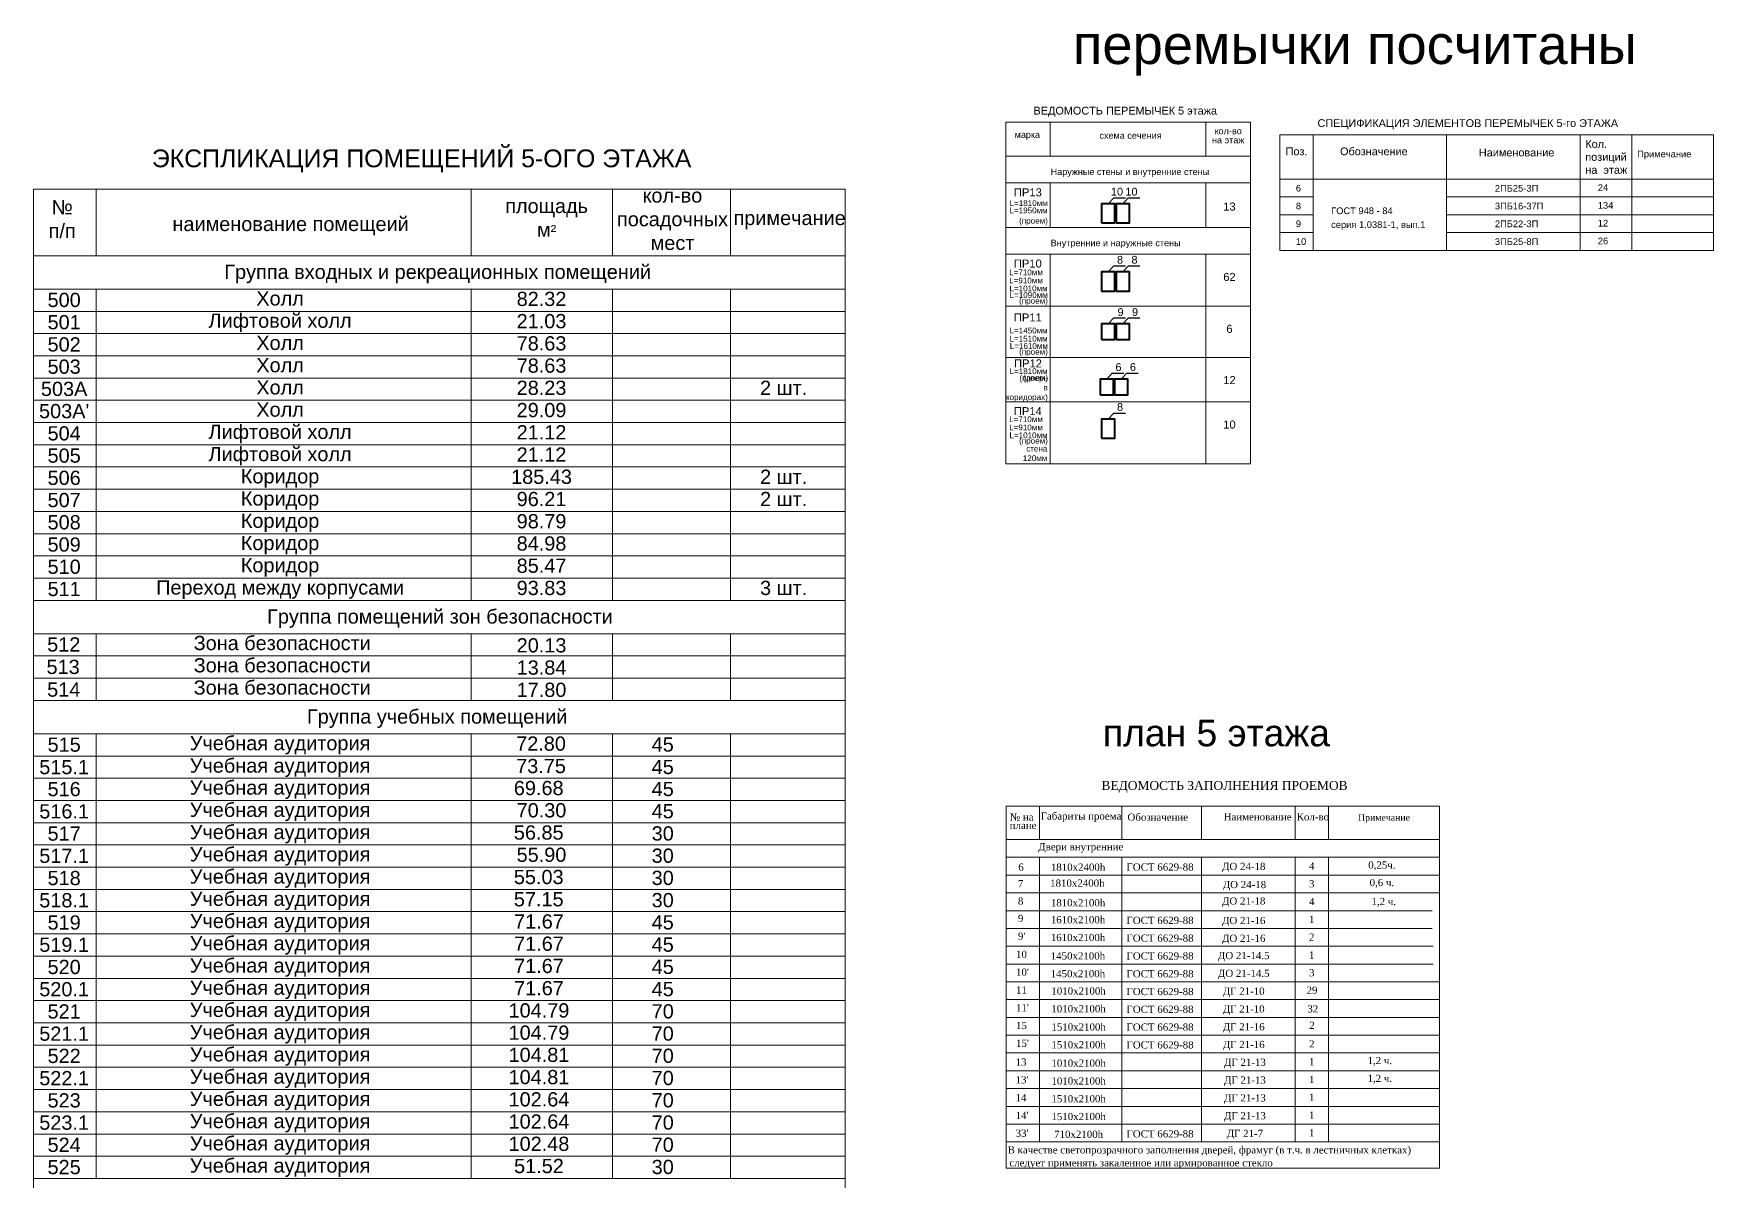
# Model space of a CAD drawing. Header units: inches. Extents: x -407541 to 6688123, y -998590 to 1205599.
# Drawn here: x 202910 to 278464, y 228516 to 280139 of the extents above; entities that cross this region are included whole.
import ezdxf
from ezdxf.enums import TextEntityAlignment as Align

# ---------------------------------------------------------------- set-up
doc = ezdxf.new("R2010")
doc.units = ezdxf.units.IN
doc.header["$MEASUREMENT"] = 0
for name, color, linetype, lineweight in [('A-SCHD-TABL-BIGTEXT', 40, 'Continuous', 30), ('A-SCHD-TABL-slim', 144, 'Continuous', 15), ('A-SCHD-TABL-TEXT', 6, 'Continuous', 30), ("For_layout's_0.2", 7, 'Continuous', 20), ("For_layout's_текст", 7, 'Continuous', 18), ('кол_мест_НОРМА', 20, 'Continuous', 13), ('МОНОЛИТ', 5, 'Continuous', 40), ('Перемычки', 21, 'Continuous', 13), ('Текст', 7, 'Continuous', 18)]:
    doc.layers.add(name, color=color, linetype=linetype, lineweight=lineweight)
doc.styles.get("Standard").update_dxf_attribs({"font": 'arial.ttf'})
doc.styles.add('Times', font='times.ttf')

msp = doc.modelspace()

# ---------------------------------------------------------------- linework, layer by layer
at = {"linetype": 'ByBlock'}
for points in [[(251247.5, 272483.2), (251498.5, 272750.2), (252018.5, 272750.2)], [(251897.5, 272483.2), (252148.5, 272750.2), (252668.5, 272750.2)], [(251248.1, 269419.8), (251499.1, 269686.8), (252019.1, 269686.8)], [(251898.1, 269419.8), (252149.1, 269686.8), (252669.1, 269686.8)], [(251248.1, 267085.2), (251499.1, 267352.2), (252019.1, 267352.2)], [(251898.1, 267085.2), (252149.1, 267352.2), (252669.1, 267352.2)], [(251177.5, 264593.4), (251428.5, 264860.4), (251948.5, 264860.4)], [(251827.5, 264593.4), (252078.5, 264860.4), (252598.5, 264860.4)], [(251248.1, 262803.1), (251499.1, 263070.1), (252019.1, 263070.1)]]:
    msp.add_lwpolyline(points, dxfattribs=at)
at = {"layer": 'A-SCHD-TABL-slim'}
for p, q in [((258964.2, 272790.9), (260464.2, 272790.9)), ((266464.2, 272790.9), (278464.2, 272790.9)), ((258964.2, 271990.9), (260464.2, 271990.9)), ((266464.2, 271990.9), (278464.2, 271990.9)), ((258964.2, 271190.9), (260464.2, 271190.9)), ((266464.2, 271190.9), (278464.2, 271190.9)), ((258964.2, 270390.9), (260464.2, 270390.9)), ((260464.2, 270390.9), (278464.2, 270390.9))]:
    msp.add_line(p, q, dxfattribs=at)
for points in [[(257639.1, 273420.1), (246639.1, 273420.1)], [(257639.1, 273420.1), (246639.1, 273420.1)], [(257639.1, 271420.1), (246639.1, 271420.1)], [(257639.1, 270217.6), (246639.1, 270217.6)], [(257639.1, 267883.1), (246639.1, 267883.1)], [(257639.1, 265577.4), (246639.1, 265577.4)], [(257639.1, 263577.4), (246639.1, 263577.4)], [(257639.1, 260792.3), (246639.1, 260792.3)]]:
    msp.add_lwpolyline(points, dxfattribs=at)
at = {"layer": 'МОНОЛИТ'}
for points in [[(250947.5, 271623.2), (251547.5, 271623.2), (251547.5, 272483.2), (250947.5, 272483.2)], [(251597.5, 271623.2), (252197.5, 271623.2), (252197.5, 272483.2), (251597.5, 272483.2)], [(250948.1, 268559.8), (251548.1, 268559.8), (251548.1, 269419.8), (250948.1, 269419.8)], [(251598.1, 268559.8), (252198.1, 268559.8), (252198.1, 269419.8), (251598.1, 269419.8)], [(250948.1, 266385.2), (251548.1, 266385.2), (251548.1, 267085.2), (250948.1, 267085.2)], [(251598.1, 266385.2), (252198.1, 266385.2), (252198.1, 267085.2), (251598.1, 267085.2)], [(250877.5, 263893.4), (251477.5, 263893.4), (251477.5, 264593.4), (250877.5, 264593.4)], [(251527.5, 263893.4), (252127.5, 263893.4), (252127.5, 264593.4), (251527.5, 264593.4)], [(250948.1, 261943.1), (251548.1, 261943.1), (251548.1, 262803.1), (250948.1, 262803.1)]]:
    msp.add_lwpolyline(points, close=True, dxfattribs=at)
at = {"layer": 'Текст'}
for p, q in [((246639.1, 276152.5), (257639.1, 276152.5)), ((258964.2, 275590.9), (258964.2, 270390.9)), ((258964.2, 275590.9), (278464.2, 275590.9)), ((260464.2, 275590.9), (260464.2, 270390.9)), ((266464.2, 275590.9), (266464.2, 270390.9)), ((272464.2, 275590.9), (272464.2, 270390.9)), ((274788.1, 275590.9), (274788.1, 270390.9)), ((278464.2, 275590.9), (278464.2, 270390.9)), ((258964.2, 273590.9), (278464.2, 273590.9)), ((246651.6, 245391.6), (266151.6, 245391.6)), ((246651.6, 245391.6), (246651.6, 244391.6)), ((248151.6, 245391.6), (248151.6, 243891.6)), ((251860.4, 245391.6), (251860.4, 243891.6)), ((255440.4, 245391.6), (255440.4, 243891.6)), ((259651.6, 245391.6), (259651.6, 243891.6)), ((261151.6, 245391.6), (261151.6, 243891.6)), ((266151.6, 245391.6), (266151.6, 229117.8)), ((246651.6, 244391.6), (246651.6, 229117.8)), ((246651.6, 243891.6), (266151.6, 243891.6)), ((246651.6, 243891.6), (266151.6, 243891.6)), ((246651.6, 243091.6), (266151.6, 243091.6)), ((248151.6, 243091.6), (248151.6, 230291.6)), ((251860.4, 243091.6), (251860.4, 230291.6)), ((255440.4, 243091.6), (255440.4, 230291.6)), ((259651.6, 243091.6), (259651.6, 230291.6)), ((261151.6, 243091.6), (261151.6, 230291.6)), ((246651.6, 242291.6), (266151.6, 242291.6)), ((246651.6, 241491.6), (266151.6, 241491.6)), ((246651.6, 240691.6), (265812.9, 240691.6)), ((246651.6, 239891.6), (265812.9, 239891.6)), ((246651.6, 239091.6), (265855.8, 239091.6)), ((246651.6, 238291.6), (265855.8, 238291.6)), ((246651.6, 237491.6), (266151.6, 237491.6)), ((246651.6, 236691.6), (266151.6, 236691.6)), ((246651.6, 235891.6), (266151.6, 235891.6)), ((246651.6, 235091.6), (266151.6, 235091.6)), ((246651.6, 234291.6), (266151.6, 234291.6)), ((246651.6, 234291.6), (266151.6, 234291.6)), ((246651.6, 233491.6), (266151.6, 233491.6)), ((246651.6, 232691.6), (266151.6, 232691.6)), ((246651.6, 231891.6), (266151.6, 231891.6)), ((246651.6, 231091.6), (266151.6, 231091.6)), ((246651.6, 230291.6), (266151.6, 230291.6)), ((246651.6, 229117.8), (266151.6, 229117.8))]:
    msp.add_line(p, q, dxfattribs=at)
at = {"layer": 'Текст', "lineweight": 5}
for p, q in [((202910.1, 273147.4), (239410.1, 273147.4)), ((202910.1, 273147.4), (202910.1, 181504.2)), ((205721.7, 273147.4), (205721.7, 270147.4)), ((222598, 273147.4), (222598, 270147.4)), ((228942.6, 273147.4), (228942.6, 270147.4)), ((234254.2, 273147.4), (234254.2, 270147.4)), ((239410.1, 181504.2), (239410.1, 273147.4)), ((202910.1, 270147.4), (239410.1, 270147.4)), ((202910.1, 268647.4), (239410.1, 268647.4)), ((205721.7, 268647.4), (205721.7, 254647.4)), ((222598, 268647.4), (222598, 254647.4)), ((228942.6, 268647.4), (228942.6, 254647.4)), ((234254.2, 268647.4), (234254.2, 254647.4)), ((202910.1, 267647.4), (239410.1, 267647.4)), ((234254.2, 267647.4), (234254.2, 256647.4)), ((202910.1, 266647.4), (239410.1, 266647.4)), ((202910.1, 265647.4), (239410.1, 265647.4)), ((202910.1, 264647.4), (239410.1, 264647.4)), ((202910.1, 263647.4), (239410.1, 263647.4)), ((202910.1, 262647.4), (239410.1, 262647.4)), ((202910.1, 261647.4), (239410.1, 261647.4)), ((202910.1, 260647.4), (239410.1, 260647.4)), ((202910.1, 259647.4), (239410.1, 259647.4)), ((202910.1, 258647.4), (239410.1, 258647.4)), ((202910.1, 257647.4), (239410.1, 257647.4)), ((202910.1, 256647.4), (239410.1, 256647.4)), ((202910.1, 255647.4), (239410.1, 255647.4)), ((202910.1, 254647.4), (239410.1, 254647.4)), ((202910.1, 253147.4), (239410.1, 253147.4)), ((205721.7, 253147.4), (205721.7, 250147.4)), ((222598, 253147.4), (222598, 250147.4)), ((228942.6, 253147.4), (228942.6, 250147.4)), ((234254.2, 253147.4), (234254.2, 250147.4)), ((234254.2, 253147.4), (234254.2, 250147.4)), ((202910.1, 252147.4), (239410.1, 252147.4)), ((202910.1, 251147.4), (239410.1, 251147.4)), ((202910.1, 250147.4), (239410.1, 250147.4)), ((202910.1, 248647.4), (239410.1, 248647.4)), ((205721.7, 248647.4), (205721.7, 228647.4)), ((222598, 248647.4), (222598, 228647.4)), ((228942.6, 248647.4), (228942.6, 228647.4)), ((234254.2, 248647.4), (234254.2, 228647.4)), ((202910.1, 247647.4), (239410.1, 247647.4)), ((202910.1, 246647.4), (239410.1, 246647.4)), ((202910.1, 245647.4), (239410.1, 245647.4)), ((202910.1, 244647.4), (239410.1, 244647.4)), ((202910.1, 243647.4), (239410.1, 243647.4)), ((202910.1, 242647.4), (239410.1, 242647.4)), ((202910.1, 241647.4), (239410.1, 241647.4)), ((202910.1, 240647.4), (239410.1, 240647.4)), ((202910.1, 239647.4), (239410.1, 239647.4)), ((202910.1, 238647.4), (239410.1, 238647.4)), ((234254.2, 238147.4), (234254.2, 228647.4)), ((202910.1, 237647.4), (239410.1, 237647.4)), ((202910.1, 236647.4), (239410.1, 236647.4)), ((202910.1, 235647.4), (239410.1, 235647.4)), ((202910.1, 234647.4), (239410.1, 234647.4)), ((202910.1, 233647.4), (239410.1, 233647.4)), ((202910.1, 232647.4), (239410.1, 232647.4)), ((202910.1, 231647.4), (239410.1, 231647.4)), ((202910.1, 230647.4), (239410.1, 230647.4)), ((202910.1, 229647.4), (239410.1, 229647.4)), ((202910.1, 228647.4), (239410.1, 228647.4))]:
    msp.add_line(p, q, dxfattribs=at)
at = {"layer": 'Текст'}
for points in [[(246639.1, 260792.3), (246639.1, 276152.5)], [(248639.1, 276152.5), (248639.1, 274622.5)], [(255639.1, 276152.5), (255639.1, 274622.5)], [(257639.1, 276152.5), (257639.1, 260792.3)], [(257639.1, 274622.5), (246639.1, 274622.5)], [(248639.1, 273420.1), (248639.1, 271420.1)], [(255639.1, 273420.1), (255639.1, 271420.1)], [(248639.1, 270217.6), (248639.1, 267420.1)], [(248639.1, 270217.6), (248639.1, 269420.1)], [(255639.1, 270217.6), (255639.1, 267420.1)], [(255639.1, 270217.6), (255639.1, 269420.1)], [(248639.1, 267420.1), (248639.1, 263577.4)], [(255639.1, 267420.1), (255639.1, 263787.7)], [(248639.1, 263787.7), (248639.1, 260792.3)], [(255639.1, 263787.7), (255639.1, 260792.3)]]:
    msp.add_lwpolyline(points, dxfattribs=at)

# ---------------------------------------------------------------- texts
at = {"layer": 'A-SCHD-TABL-BIGTEXT', "color": 3}
msp.add_text('перемычки посчитаны', height=1750, dxfattribs=at).set_placement((249657.4, 278770.3))
at = {"layer": 'A-SCHD-TABL-BIGTEXT'}
for s, p in [('ВЕДОМОСТЬ ПЕРЕМЫЧЕК 5 этажа', (247884.1, 276498.9)), ('СПЕЦИФИКАЦИЯ ЭЛЕМЕНТОВ ПЕРЕМЫЧЕК 5-го ЭТАЖА', (260656.9, 275937.2))]:
    msp.add_text(s, height=350, dxfattribs=at).set_placement(p)
at = {"layer": 'A-SCHD-TABL-TEXT', "char_height": 350, "width": 1000, "attachment_point": 9}
for s, insert in [('{\\fArial|b0|i0|c0|p34;10}', (251911.2, 272850.2)), ('{\\fArial|b0|i0|c0|p34;10}', (252561.2, 272850.2)), ('{\\fArial|b0|i0|c0|p34;8}', (251911.8, 269786.8)), ('{\\fArial|b0|i0|c0|p34;8}', (252561.8, 269786.8)), ('{\\fArial|b0|i0|c0|p34;9}', (251936.4, 267433)), ('{\\fArial|b0|i0|c0|p34;9}', (252586.4, 267433)), ('{\\fArial|b0|i0|c0|p34;6}', (251841.3, 264960.4)), ('{\\fArial|b0|i0|c0|p34;6}', (252491.3, 264960.4)), ('{\\fArial|b0|i0|c0|p34;8}', (251911.8, 263170.1))]:
    msp.add_mtext(s, dxfattribs=dict(at, insert=insert))
at = {"layer": "For_layout's_0.2", "width": 1500, "attachment_point": 5}
for s, insert, char_height in [('{\\fArial|b0|i0|c204|p34;Поз.}', (259714.2, 274840.9), 350), ('{\\fArial|b0|i0|c204|p34;Обозначение}', (263190.8, 274840.9), 350), ('{\\fArial|b0|i0|c204|p34;Наименование}', (269613, 274787.3), 350), ('{\\fArial|b0|i0|c204|p34;Примечание}', (276254.4, 274680.4), 300)]:
    msp.add_mtext(s, dxfattribs=dict(at, insert=insert, char_height=char_height))
at = {"layer": "For_layout's_0.2", "lineweight": -2, "insert": (272703.8, 275350), "char_height": 350, "width": 1966.71, "attachment_point": 1}
msp.add_mtext('{\\fArial|b0|i0|c204|p34;Кол. позиций на  этаж}', dxfattribs=at)
at = {"layer": "For_layout's_текст", "char_height": 300, "width": 5370.37, "attachment_point": 4}
for s, insert in [('{\\fArial|b0|i0|c204|p34;6}', (259684.5, 273184.9)), ('{\\fArial|b0|i0|c204|p34;2ПБ25-3П}', (268636.8, 273180.9)), ('{\\fArial|b0|i0|c204|p34;24}', (273265, 273212.4)), ('{\\fArial|b0|i0|c204|p34;8}', (259684.5, 272384.9)), ('{\\fArial|b0|i0|c204|p34;ГОСТ 948 - 84}', (261270.9, 272167.9)), ('{\\fArial|b0|i0|c204|p34;3ПБ16-37П}', (268636.8, 272380.9)), ('{\\fArial|b0|i0|c204|p34;134}', (273265, 272412.4)), ('{\\fArial|b0|i0|c204|p34;9}', (259684.5, 271584.9)), ('{\\fArial|b0|i0|c204|p34;серия 1.0381-1, вып.1}', (261270.9, 271501.6)), ('{\\fArial|b0|i0|c204|p34;2ПБ22-3П}', (268636.8, 271580.9)), ('{\\fArial|b0|i0|c204|p34;12}', (273265, 271612.4)), ('{\\fArial|b0|i0|c204|p34;10}', (259684.5, 270784.9)), ('{\\fArial|b0|i0|c204|p34;3ПБ25-8П}', (268636.8, 270780.9)), ('{\\fArial|b0|i0|c204|p34;26}', (273265, 270812.4))]:
    msp.add_mtext(s, dxfattribs=dict(at, insert=insert))
at = {"layer": 'кол_мест_НОРМА', "ltscale": 0.1, "char_height": 640, "width": 2027.815, "attachment_point": 2}
for s, insert in [('{\\fArial|b0|i0|c204|p34;45}', (231206.6, 248486.2)), ('{\\fArial|b0|i0|c204|p34;45}', (231206.6, 247475.9)), ('{\\fArial|b0|i0|c204|p34;45}', (231206.6, 246486.2)), ('{\\fArial|b0|i0|c204|p34;45}', (231206.6, 245486.2)), ('{\\fArial|b0|i0|c204|p34;30}', (231206.6, 244486.2)), ('{\\fArial|b0|i0|c204|p34;30}', (231206.6, 243486.2)), ('{\\fArial|b0|i0|c204|p34;30}', (231206.6, 242486.2)), ('{\\fArial|b0|i0|c204|p34;30}', (231206.6, 241486.2)), ('{\\fArial|b0|i0|c204|p34;45}', (231206.6, 240486.2)), ('{\\fArial|b0|i0|c204|p34;45}', (231206.6, 239486.2)), ('{\\fArial|b0|i0|c204|p34;45}', (231206.6, 238486.2)), ('{\\fArial|b0|i0|c204|p34;45}', (231206.6, 237486.2)), ('{\\fArial|b0|i0|c204|p34;70}', (231206.6, 236486.2)), ('{\\fArial|b0|i0|c204|p34;70}', (231206.6, 235486.2)), ('{\\fArial|b0|i0|c204|p34;70}', (231206.6, 234486.2)), ('{\\fArial|b0|i0|c204|p34;70}', (231206.6, 233486.2)), ('{\\fArial|b0|i0|c204|p34;70}', (231206.6, 232486.2)), ('{\\fArial|b0|i0|c204|p34;70}', (231206.6, 231486.2)), ('{\\fArial|b0|i0|c204|p34;70}', (231206.6, 230486.2)), ('{\\fArial|b0|i0|c204|p34;30}', (231206.6, 229486.2))]:
    msp.add_mtext(s, dxfattribs=dict(at, insert=insert))
at = {"layer": 'Перемычки', "char_height": 360, "width": 2400, "attachment_point": 2, "rotation": 359.997868}
for s, insert in [('{\\fArial|b0|i0|c204|p34;ПР13}', (247628.6, 273180.6)), ('{\\fArial|b0|i0|c204|p34;ПР10}', (247628.6, 269978.1)), ('{\\fArial|b0|i0|c204|p34;ПР11}', (247628.6, 267551.6)), ('{\\fArial|b0|i0|c204|p34;ПР12}', (247635.8, 265486)), ('{\\fArial|b0|i0|c204|p34;ПР14}', (247628.6, 263337.9))]:
    msp.add_mtext(s, dxfattribs=dict(at, insert=insert))
at = {"layer": 'Перемычки', "color": 6, "char_height": 360, "width": 2400, "attachment_point": 2, "rotation": 359.997868}
for s, insert in [('{\\fArial|b0|i0|c204|p34;13}', (256698.9, 272540.8)), ('{\\fArial|b0|i0|c204|p34;62}', (256698.1, 269375.6)), ('{\\fArial|b0|i0|c204|p34;6}', (256698.1, 267041.1)), ('{\\fArial|b0|i0|c204|p34;12}', (256698.1, 264735.4)), ('{\\fArial|b0|i0|c204|p34;10}', (256698.1, 262735.4))]:
    msp.add_mtext(s, dxfattribs=dict(at, insert=insert))
at = {"layer": 'Текст', "style": 'Times'}
for s, height, p in [('ВЕДОМОСТЬ ЗАПОЛНЕНИЯ ПРОЕМОВ', 400, (256474.9, 246261.6)), ('№ на ', 324, (247413.3, 244906)), ('Габариты проема', 324, (250020.4, 244912.5)), ('Обозначение', 324, (253471.8, 244912.5)), ('Наименование', 324, (257963.8, 244912.5)), ('Кол-во', 324, (260450.4, 244912.5)), ('Примечание', 291.6, (263650.3, 244838.1)), ('плане', 324, (247413.3, 244526)), ('Двери внутренние', 324, (250012.3, 243515.8)), ('1810x2400h', 324, (249887.9, 242656.2)), ('ГОСТ 6629-88', 324, (253576.6, 242656.2)), ('ДО 24-18 ', 324, (257399.5, 242632.8)), ('4', 324, (260396.6, 242702.9)), ('0,25ч.', 324, (263552, 242706.8)), ('1810x2400h', 324, (249856.3, 241938.7)), ('ДО 24-18 ', 324, (257432.9, 241816.7)), ('3', 324, (260396.6, 241902.9)), ('0,6 ч.', 324, (263552, 241922.4)), ('1810x2100h', 324, (249887.9, 241056.2)), ('ДО 21-18 ', 324, (257399.5, 241077.4)), ('4', 324, (260396.6, 241102.9)), ('1,2 ч.', 324, (263635.5, 241070.3)), ('1610x2100h', 324, (249886.9, 240293.4)), ('ГОСТ 6629-88', 324, (253576.6, 240256.2)), ('ДО 21-16 ', 324, (257399.5, 240199.3)), ('1', 324, (260396.6, 240302.9)), ('1610x2100h', 324, (249886.9, 239493.4)), ('ГОСТ 6629-88', 324, (253576.6, 239456.2)), ('ДО 21-16 ', 324, (257399.5, 239399.3)), ('2', 324, (260396.6, 239502.9)), ('1450x2100h', 324, (249882.5, 238667.7)), ('ГОСТ 6629-88', 324, (253576.6, 238656.2)), ('ДО 21-14.5 ', 324, (257399.5, 238623.1)), ('1', 324, (260396.6, 238702.9)), ('1450x2100h', 324, (249882.5, 237867.7)), ('ГОСТ 6629-88', 324, (253576.6, 237856.2)), ('ДО 21-14.5 ', 324, (257399.5, 237823.1)), ('3', 324, (260396.6, 237902.9)), ('1010x2100h', 324, (249911.7, 237088.6)), ('ДГ 21-10 ', 324, (257399.5, 237023.1)), ('ГОСТ 6629-88', 324, (253576.6, 237056.2)), ('1010x2100h', 324, (249911.7, 236288.6)), ('ГОСТ 6629-88', 324, (253576.6, 236256.2)), ('ДГ 21-10 ', 324, (257399.5, 236223.1)), ('1510x2100h', 324, (249914, 235470.3)), ('ГОСТ 6629-88', 324, (253576.6, 235456.2)), ('ДГ 21-16 ', 324, (257399.5, 235423.1)), ('1510x2100h', 324, (249914, 234670.3)), ('ГОСТ 6629-88', 324, (253576.6, 234656.2)), ('ДГ 21-16 ', 324, (257399.5, 234623.1)), ('1010x2100h', 324, (249914, 233842.4)), ('ДГ 21-13 ', 324, (257453.3, 233822.4)), ('1', 324, (260396.6, 233902.9)), ('1,2 ч.', 324, (263458.3, 233914.9)), ('1010x2100h', 324, (249914, 233042.4)), ('ДГ 21-13 ', 324, (257453.3, 233022.4)), ('1', 324, (260396.6, 233102.9)), ('1,2 ч.', 324, (263458.3, 233114.9)), ('1510x2100h', 324, (249914, 232242.4)), ('ДГ 21-13 ', 324, (257453.3, 232222.4)), ('1', 324, (260396.6, 232302.9)), ('1510x2100h', 324, (249914, 231442.4)), ('ДГ 21-13 ', 324, (257453.3, 231422.4)), ('1', 324, (260396.6, 231502.9)), ('710x2100h', 324, (249914, 230642.4)), ('ГОСТ 6629-88', 324, (253576.6, 230656.2)), ('ДГ 21-7 ', 324, (257453.3, 230622.4)), ('1', 324, (260396.6, 230702.9)), ('В качестве светопрозрачного заполнения дверей, фрамуг (в т.ч. в лестничных клетках) ', 324, (255854.5, 229891.6)), (' следует применять закаленное или армированное стекло', 324, (252662.1, 229300.3))]:
    msp.add_text(s, height=height, dxfattribs=at).set_placement(p, align=Align.MIDDLE)
for s, p in [('6', (247200.5, 242489.6)), ('7', (247185.7, 241746.9)), ('8', (247183.6, 240961.4)), ('9', (247183.6, 240183.4)), ("9'", (247183.6, 239383.4)), ('10', (247097.8, 238566.3)), ("10'", (247097.8, 237766.3)), ('11', (247097.8, 236966.3)), ("11'", (247097.8, 236166.3)), ('15', (247097.8, 235366.3)), ("15'", (247097.8, 234566.3)), ('13', (247080.5, 233721.2)), ("13'", (247080.5, 232921.2)), ('14', (247080.5, 232121.2)), ("14'", (247080.5, 231321.2)), ("33'", (247080.5, 230521.2))]:
    msp.add_text(s, height=324, dxfattribs=at).set_placement(p)
at = {"layer": 'Текст', "color": 6, "style": 'Times'}
for s, p in [('29', (260408, 237116.1)), ('32', (260444.5, 236276.4)), ('2', (260411.5, 235536.7)), ('2', (260400.7, 234702.5))]:
    msp.add_text(s, height=324, dxfattribs=at).set_placement(p, align=Align.MIDDLE)
at = {"layer": 'Текст', "char_height": 291.6, "attachment_point": 5, "line_spacing_factor": 0.85, "style": 'Times'}
for s, insert, width in [('{\\fArial|b0|i0|c204|p34;кол-во на этаж}', (256639.1, 275552.5), 1500), ('{\\fArial|b0|i0|c204|p34;марка}', (247603.1, 275552.5), 2000), ('{\\fArial|b0|i0|c204|p34;схема сечения}', (252247.1, 275552.5), 5000), ('{\\fArial|b0|i0|c204|p34;Наружные стены}', (250262.6, 273881.1), 9948.869), ('{\\fArial|b0|i0|c204|p34;и внутренние стены}', (253899.3, 273878.8), 9948.869), ('{\\fArial|b0|i0|c204|p34;Внутренние и наружные стены}', (251577.5, 270678.7), 9948.869)]:
    msp.add_mtext(s, dxfattribs=dict(at, insert=insert, width=width))
at = {"layer": 'Текст', "lineweight": 5}
for s, insert, char_height, width, attachment_point in [('{\\fArial|b0|i0|c204|p34;ЭКСПЛИКАЦИЯ ПОМЕЩЕНИЙ 5-ОГО ЭТАЖА}', (208230.1, 274927.2), 800, 61992.071, 1), ('{\\fArial|b0|i0|c204|p34;кол-во посадочных мест}', (231647.6, 273181), 640, 4191.369, 2), ('{\\fArial|b0|i0|c204|p34;№\\Pп/п}', (204196.1, 272649.8), 640, 7070.521, 2), ('{\\fArial|b0|i0|c204|p34;площадь\\Pм\\fArial|b0|i0|c204|p0;\\H0.8333x;²}', (225984, 272706.4), 640, 7070.521, 2), ('{\\fArial|b0|i0|c204|p34;примечание}', (236914.5, 272166.5), 640, 7070.521, 2), ('{\\fArial|b0|i0|c204|p34;наименование помещеий}', (214469.5, 271897.7), 640, 14070.602, 2), ('{\\fArial|b0|i0|c204|p34;Группа входных и рекреационных помещений}', (221083.8, 269743.9), 640, 36207.903, 2), ('{\\fArial|b0|i0|c204|p34;500}', (204284.3, 268480.4), 640, 2027.815, 2), ('{\\fArial|b0|i0|c204|p34;Холл}', (213996.2, 268549.7), 640, 14611.772, 2), ('{\\fArial|b0|i0|c204|p34;82.32}', (225755.9, 268527.4), 640, 2027.815, 2), ('{\\fArial|b0|i0|c204|p34;501}', (204284.3, 267480.4), 640, 2027.815, 2), ('{\\fArial|b0|i0|c204|p34;Лифтовой холл}', (213996.2, 267549.7), 640, 14611.772, 2), ('{\\fArial|b0|i0|c204|p34;21.03}', (225755.9, 267527.4), 640, 2027.815, 2), ('{\\fArial|b0|i0|c204|p34;502}', (204284.3, 266480.4), 640, 2027.815, 2), ('{\\fArial|b0|i0|c204|p34;Холл}', (213996.2, 266549.7), 640, 14611.772, 2), ('{\\fArial|b0|i0|c204|p34;78.63}', (225755.9, 266527.4), 640, 2027.815, 2), ('{\\fArial|b0|i0|c204|p34;503}', (204284.3, 265480.4), 640, 2770.082, 2), ('{\\fArial|b0|i0|c204|p34;Холл}', (213996.2, 265549.7), 640, 14611.772, 2), ('{\\fArial|b0|i0|c204|p34;78.63}', (225755.9, 265527.4), 640, 2027.815, 2), ('{\\fArial|b0|i0|c204|p34;503A}', (204284.3, 264480.4), 640, 36133.841, 2), ('{\\fArial|b0|i0|c204|p34;Холл}', (213996.2, 264549.7), 640, 14611.772, 2), ('{\\fArial|b0|i0|c204|p34;28.23}', (225755.9, 264527.4), 640, 36133.841, 2), ('{\\fArial|b0|i0|c204|p34;2 шт.}', (236645.2, 264527.4), 640, 2027.815, 2), ("{\\fArial|b0|i0|c204|p34;503A'}", (204284.3, 263480.4), 640, 36133.841, 2), ('{\\fArial|b0|i0|c204|p34;Холл}', (213996.2, 263549.7), 640, 14611.772, 2), ('{\\fArial|b0|i0|c204|p34;29.09}', (225755.9, 263527.4), 640, 36133.841, 2), ('{\\fArial|b0|i0|c204|p34;504}', (204284.3, 262480.4), 640, 2027.815, 2), ('{\\fArial|b0|i0|c204|p34;Лифтовой холл}', (213996.2, 262549.7), 640, 14611.772, 2), ('{\\fArial|b0|i0|c204|p34;21.12}', (225755.9, 262527.4), 640, 2027.815, 2), ('{\\fArial|b0|i0|c204|p34;505}', (204284.3, 261480.4), 640, 2027.815, 2), ('{\\fArial|b0|i0|c204|p34;Лифтовой холл}', (213996.2, 261549.7), 640, 14611.772, 2), ('{\\fArial|b0|i0|c204|p34;21.12}', (225755.9, 261527.4), 640, 2027.815, 2), ('{\\fArial|b0|i0|c204|p34;506}', (204284.3, 260480.4), 640, 2027.815, 2), ('{\\fArial|b0|i0|c204|p34;Коридор}', (213996.2, 260549.7), 640, 14611.772, 2), ('{\\fArial|b0|i0|c204|p34;185.43}', (225755.9, 260527.4), 640, 2027.815, 2), ('{\\fArial|b0|i0|c204|p34;2 шт.}', (236645.2, 260527.4), 640, 2027.815, 2), ('{\\fArial|b0|i0|c204|p34;507}', (204284.3, 259480.4), 640, 2720.928, 2), ('{\\fArial|b0|i0|c204|p34;Коридор}', (213996.2, 259549.7), 640, 14611.772, 2), ('{\\fArial|b0|i0|c204|p34;96.21}', (225755.9, 259527.4), 640, 2027.815, 2), ('{\\fArial|b0|i0|c204|p34;2 шт.}', (236645.2, 259527.4), 640, 2027.815, 2), ('{\\fArial|b0|i0|c204|p34;508}', (204284.3, 258480.4), 640, 2027.815, 2), ('{\\fArial|b0|i0|c204|p34;Коридор}', (213996.2, 258549.7), 640, 14611.772, 2), ('{\\fArial|b0|i0|c204|p34;98.79}', (225755.9, 258527.4), 640, 14611.772, 2), ('{\\fArial|b0|i0|c204|p34;509}', (204284.3, 257480.4), 640, 2027.815, 2), ('{\\fArial|b0|i0|c204|p34;Коридор}', (213996.2, 257549.7), 640, 14611.772, 2), ('{\\fArial|b0|i0|c204|p34;84.98}', (225755.9, 257527.4), 640, 14611.772, 2), ('{\\fArial|b0|i0|c204|p34;510}', (204284.3, 256480.4), 640, 2263.167, 2), ('{\\fArial|b0|i0|c204|p34;Коридор}', (213996.2, 256549.7), 640, 14611.772, 2), ('{\\fArial|b0|i0|c204|p34;85.47}', (225755.9, 256527.4), 640, 14611.772, 2), ('{\\fArial|b0|i0|c204|p34;511}', (204284.3, 255480.4), 640, 2027.815, 2), ('{\\fArial|b0|i0|c204|p34;Переход между корпусами}', (213996.2, 255549.7), 640, 14611.772, 2), ('{\\fArial|b0|i0|c204|p34;93.83}', (225755.9, 255527.4), 640, 2027.815, 2), ('{\\fArial|b0|i0|c204|p34;3 шт.}', (236645.2, 255527.4), 640, 2027.815, 2), ('{\\fArial|b0|i0|c204|p34; Группа помещений зон безопасности}', (221063, 254243.9), 640, 36133.841, 2), ('{\\fArial|b0|i0|c204|p34;512}', (204267.4, 252987.4), 640, 2027.815, 2), ('{\\fArial|b0|i0|c204|p34;Зона безопасности}', (214092.9, 253049.7), 640, 16673.315, 2), ('{\\fArial|b0|i0|c204|p34;20.13}', (225755.9, 252946.3), 640, 36133.841, 2), ('{\\fArial|b0|i0|c204|p34;513}', (204238.5, 251977), 640, 1963.89, 2), ('{\\fArial|b0|i0|c204|p34;Зона безопасности }', (214092.9, 252049.7), 640, 16673.315, 2), ('{\\fArial|b0|i0|c204|p34;13.84}', (225755.9, 251946.3), 640, 36133.841, 2), ('{\\fArial|b0|i0|c204|p34;514}', (204266, 250956.3), 640, 2027.815, 2), ('{\\fArial|b0|i0|c204|p34;Зона безопасности}', (214092.9, 251049.7), 640, 16673.315, 2), ('{\\fArial|b0|i0|c204|p34;17.80}', (225755.9, 250946.3), 640, 36133.841, 2), ('{\\fArial|b0|i0|c204|p34;Группа учебных помещений}', (221063, 249743.9), 640, 36133.841, 2), ('{\\fArial|b0|i0|c204|p34;Учебная аудитория}', (213996.2, 248549.7), 640, 14611.772, 2), ('{\\fArial|b0|i0|c204|p34;515}', (204284.3, 248480.4), 640, 2027.815, 2), ('{\\fArial|b0|i0|c204|p34;72.80}', (225733.1, 248527.4), 640, 14611.772, 2), ('{\\fArial|b0|i0|c204|p34;515.1}', (204284.3, 247470.1), 640, 2027.815, 2), ('{\\fArial|b0|i0|c204|p34;Учебная аудитория}', (213996.2, 247539.4), 640, 14611.772, 2), ('{\\fArial|b0|i0|c204|p34;73.75}', (225733.1, 247517.1), 640, 14611.772, 2), ('{\\fArial|b0|i0|c204|p34;516}', (204284.3, 246480.4), 640, 2027.815, 2), ('{\\fArial|b0|i0|c204|p34;Учебная аудитория}', (213996.2, 246549.7), 640, 14611.772, 2), ('{\\fArial|b0|i0|c204|p34;69.68 }', (225629.7, 246527.4), 640, 36133.841, 2), ('{\\fArial|b0|i0|c204|p34;Учебная аудитория}', (213996.2, 245549.7), 640, 14611.772, 2), ('{\\fArial|b0|i0|c204|p34;516.1}', (204284.3, 245480.4), 640, 2027.815, 2), ('{\\fArial|b0|i0|c204|p34; 70.30}', (225629.7, 245527.4), 640, 36133.841, 2), ('{\\fArial|b0|i0|c204|p34;517}', (204284.3, 244480.4), 640, 2027.815, 2), ('{\\fArial|b0|i0|c204|p34;Учебная аудитория}', (213996.2, 244549.7), 640, 14611.772, 2), ('{\\fArial|b0|i0|c204|p34;56.85}', (225629.7, 244527.4), 640, 36133.841, 2), ('{\\fArial|b0|i0|c204|p34;517.1}', (204284.3, 243480.4), 640, 2027.815, 2), ('{\\fArial|b0|i0|c204|p34;Учебная аудитория}', (213996.2, 243549.7), 640, 14611.772, 2), ('{\\fArial|b0|i0|c204|p34; 55.90}', (225629.7, 243527.4), 640, 36133.841, 2), ('{\\fArial|b0|i0|c204|p34;Учебная аудитория}', (213996.2, 242549.7), 640, 14611.772, 2), ('{\\fArial|b0|i0|c204|p34;55.03 }', (225629.7, 242527.4), 640, 36133.841, 2), ('{\\fArial|b0|i0|c204|p34;518}', (204284.3, 242480.4), 640, 2027.815, 2), ('{\\fArial|b0|i0|c204|p34;518.1}', (204284.3, 241480.4), 640, 2027.815, 2), ('{\\fArial|b0|i0|c204|p34;Учебная аудитория}', (213996.2, 241549.7), 640, 14611.772, 2), ('{\\fArial|b0|i0|c204|p34;57.15}', (225629.7, 241527.4), 640, 36133.841, 2), ('{\\fArial|b0|i0|c204|p34;519}', (204284.3, 240480.4), 640, 2027.815, 2), ('{\\fArial|b0|i0|c204|p34;Учебная аудитория}', (213996.2, 240549.7), 640, 14611.772, 2), ('{\\fArial|b0|i0|c204|p34;71.67}', (225640.4, 240527.4), 640, 36133.841, 2), ('{\\fArial|b0|i0|c204|p34;Учебная аудитория}', (213996.2, 239549.7), 640, 14611.772, 2), ('{\\fArial|b0|i0|c204|p34;71.67}', (225640.4, 239527.4), 640, 36133.841, 2), ('{\\fArial|b0|i0|c204|p34;519.1}', (204284.3, 239480.4), 640, 2027.815, 2), ('{\\fArial|b0|i0|c204|p34;520}', (204284.3, 238480.4), 640, 2027.815, 2), ('{\\fArial|b0|i0|c204|p34;Учебная аудитория}', (213996.2, 238549.7), 640, 14611.772, 2), ('{\\fArial|b0|i0|c204|p34;71.67}', (225640.4, 238527.4), 640, 36133.841, 2), ('{\\fArial|b0|i0|c204|p34;520.1}', (204284.3, 237480.4), 640, 2027.815, 2), ('{\\fArial|b0|i0|c204|p34;Учебная аудитория}', (213996.2, 237549.7), 640, 14611.772, 2), ('{\\fArial|b0|i0|c204|p34;71.67}', (225640.4, 237527.4), 640, 36133.841, 2), ('{\\fArial|b0|i0|c204|p34;521}', (204284.3, 236480.4), 640, 2027.815, 2), ('{\\fArial|b0|i0|c204|p34;Учебная аудитория}', (213996.2, 236549.7), 640, 14611.772, 2), ('{\\fArial|b0|i0|c204|p34;104.79}', (225640.4, 236527.4), 640, 36133.841, 2), ('{\\fArial|b0|i0|c204|p34;521.1}', (204284.3, 235480.4), 640, 2027.815, 2), ('{\\fArial|b0|i0|c204|p34;Учебная аудитория}', (213996.2, 235549.7), 640, 14611.772, 2), ('{\\fArial|b0|i0|c204|p34;104.79}', (225640.4, 235527.4), 640, 36133.841, 2), ('{\\fArial|b0|i0|c204|p34;522}', (204284.3, 234480.4), 640, 2336.806, 2), ('{\\fArial|b0|i0|c204|p34;Учебная аудитория}', (213996.2, 234549.7), 640, 14611.772, 2), ('{\\fArial|b0|i0|c204|p34;104.81}', (225640.4, 234527.4), 640, 36133.841, 2), ('{\\fArial|b0|i0|c204|p34;522.1}', (204284.3, 233480.4), 640, 2336.806, 2), ('{\\fArial|b0|i0|c204|p34;Учебная аудитория}', (213996.2, 233549.7), 640, 14611.772, 2), ('{\\fArial|b0|i0|c204|p34;104.81}', (225640.4, 233527.4), 640, 36133.841, 2), ('{\\fArial|b0|i0|c204|p34;523}', (204284.3, 232480.4), 640, 2027.815, 2), ('{\\fArial|b0|i0|c204|p34;Учебная аудитория}', (213996.2, 232549.7), 640, 14611.772, 2), ('{\\fArial|b0|i0|c204|p34;102.64}', (225640.4, 232527.4), 640, 36133.841, 2), ('{\\fArial|b0|i0|c204|p34;523.1}', (204284.3, 231480.4), 640, 2027.815, 2), ('{\\fArial|b0|i0|c204|p34;Учебная аудитория}', (213996.2, 231549.7), 640, 14611.772, 2), ('{\\fArial|b0|i0|c204|p34;102.64}', (225640.4, 231527.4), 640, 36133.841, 2), ('{\\fArial|b0|i0|c204|p34;524}', (204284.3, 230480.4), 640, 2027.815, 2), ('{\\fArial|b0|i0|c204|p34;Учебная аудитория}', (213996.2, 230549.7), 640, 14611.772, 2), ('{\\fArial|b0|i0|c204|p34;102.48}', (225640.4, 230527.4), 640, 36133.841, 2), ('{\\fArial|b0|i0|c204|p34;525}', (204284.3, 229480.4), 640, 2027.815, 2), ('{\\fArial|b0|i0|c204|p34;Учебная аудитория}', (213996.2, 229549.7), 640, 14611.772, 2), ('{\\fArial|b0|i0|c204|p34;51.52}', (225640.4, 229527.4), 640, 36133.841, 2)]:
    msp.add_mtext(s, dxfattribs=dict(at, insert=insert, char_height=char_height, width=width, attachment_point=attachment_point))
at = {"layer": 'Текст', "char_height": 259.2, "attachment_point": 9, "style": 'Times'}
for s, insert, width in [('{\\fArial|b0|i0|c204|p34;L=1950мм}', (248521.5, 272054.8), 1387.489), ('{\\fArial|b0|i0|c204|p34;L=1810мм}', (248524.4, 272380.3), 1427.481), ('{\\fArial|b0|i0|c204|p34;(проем)}', (248529.7, 271513.3), 1387.489), ('{\\fArial|b0|i0|c204|p34;L=710мм}', (248306, 269266.5), 1387.489), ('{\\fArial|b0|i0|c204|p34;L=910мм}', (248306, 268898.9), 1387.489), ('{\\fArial|b0|i0|c204|p34;L=1010мм}', (248519.3, 268546.3), 1387.489), ('{\\fArial|b0|i0|c204|p34;L=1090мм}', (248524.2, 268248.1), 1387.489), ('{\\fArial|b0|i0|c204|p34;(проем)}', (248529.7, 267914.7), 1387.489), ('{\\fArial|b0|i0|c204|p34;L=1450мм}', (248523.1, 266652.4), 1387.489), ('{\\fArial|b0|i0|c204|p34;L=1510мм}', (248523.1, 266284.8), 1387.489), ('{\\fArial|b0|i0|c204|p34;L=1610мм}', (248533.1, 265954.7), 1387.489), ('{\\fArial|b0|i0|c204|p34;(проем)}', (248529.7, 265621.7), 1387.489), ('{\\fArial|b0|i0|c204|p34;(дверь в коридорах)}', (248528.6, 263579.9), 1389.773), ('{\\fArial|b0|i0|c204|p34;L=1810мм}', (248523.1, 264820.2), 1387.489), ('{\\fArial|b0|i0|c204|p34;(проем)}', (248539.3, 264445.8), 1387.489), ('{\\fArial|b0|i0|c204|p34;L=710мм}', (248306, 262659.4), 1387.489), ('{\\fArial|b0|i0|c204|p34;L=910мм}', (248306, 262291.8), 1387.489), ('{\\fArial|b0|i0|c204|p34;L=1010мм}', (248519.3, 261939.2), 1387.489), ('{\\fArial|b0|i0|c204|p34;(проем)}', (248529.7, 261618.9), 1387.489), ('{\\fArial|b0|i0|c204|p34;стена 120мм}', (248504.1, 260907.5), 1529.357)]:
    msp.add_mtext(s, dxfattribs=dict(at, insert=insert, width=width))
at = {"layer": 'Текст', "insert": (251005.4, 249284.6), "char_height": 1200, "width": 131733.151, "attachment_point": 1}
msp.add_mtext('{\\fArial|b0|i0|c204|p34;план 5 этажа}', dxfattribs=at)

doc.saveas('drawing.dxf')
